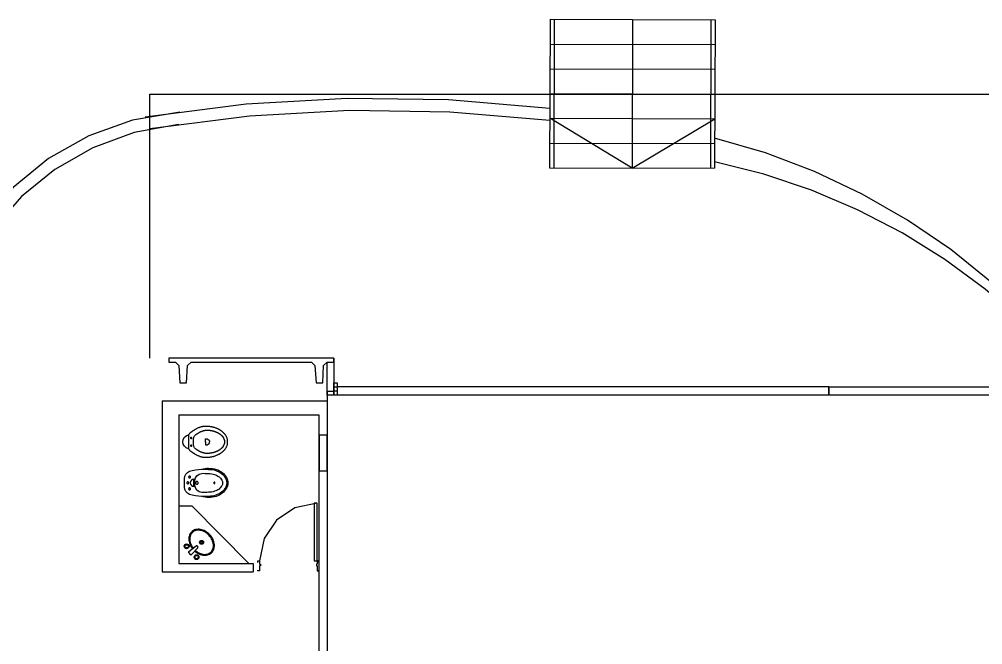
# Model space of a CAD drawing. Header units: metres. Extents: x 2 to 323, y -2 to 254.
# Drawn here: x 114.48 to 126.16, y 124.34 to 131.92 of the extents above; entities that cross this region are included whole.
import ezdxf

# ---------------------------------------------------------------- set-up
doc = ezdxf.new("R2010")
doc.units = ezdxf.units.M
doc.layers.add('REFERENCIA', color=7, linetype='Continuous')

msp = doc.modelspace()

# ---------------------------------------------------------------- linework, layer by layer
at = {"layer": 'REFERENCIA'}
for p, q in [((120.917, 131.917), (120.911, 130.117)), ((120.917, 131.917), (122.917, 131.911)), ((120.967, 131.917), (120.961, 130.117)), ((121.917, 131.914), (121.911, 130.114)), ((122.867, 131.911), (122.861, 130.111)), ((122.917, 131.911), (122.911, 130.111)), ((120.916, 131.617), (122.916, 131.611)), ((120.915, 131.317), (122.915, 131.311)), ((116.066, 131.011), (185.056, 131.011)), ((116.066, 127.811), (116.066, 131.011)), ((116.066, 127.811), (116.066, 131.011)), ((120.914, 131.017), (122.914, 131.011)), ((121.911, 130.114), (120.913, 130.717)), ((120.913, 130.717), (122.913, 130.711)), ((121.911, 130.114), (122.913, 130.711)), ((120.912, 130.417), (122.912, 130.411)), ((120.911, 130.117), (122.911, 130.111)), ((118.296, 127.811), (118.296, 127.411)), ((118.296, 127.761), (118.296, 127.361)), ((118.216, 127.411), (118.216, 125.221)), ((118.216, 127.411), (118.216, 124.151)), ((118.216, 127.411), (118.296, 127.411)), ((124.296, 127.461), (118.336, 127.461)), ((124.296, 127.461), (124.296, 127.361)), ((116.216, 127.291), (116.216, 125.221)), ((116.216, 127.291), (118.216, 127.291)), ((116.216, 127.291), (118.216, 127.291)), ((116.216, 127.291), (116.216, 125.221)), ((116.216, 127.291), (118.216, 127.291)), ((116.216, 127.291), (118.216, 127.291)), ((124.296, 127.361), (118.336, 127.361)), ((125.296, 127.361), (124.296, 127.361)), ((116.416, 127.121), (118.116, 127.121)), ((116.416, 127.121), (116.416, 125.321)), ((116.416, 127.121), (118.116, 127.121)), ((116.416, 127.121), (116.416, 125.321)), ((118.116, 127.121), (118.116, 125.221)), ((118.116, 127.121), (118.116, 124.151)), ((116.535, 126.88), (116.535, 126.711)), ((116.74, 126.795), (116.74, 126.831)), ((116.74, 126.795), (116.74, 126.76)), ((116.416, 126.021), (116.576, 126.021)), ((117.268, 125.321), (116.576, 126.021)), ((117.268, 125.321), (116.576, 126.021)), ((116.538, 125.466), (116.626, 125.533)), ((116.538, 125.466), (116.626, 125.533)), ((116.646, 125.525), (116.64, 125.533)), ((116.646, 125.525), (116.64, 125.533)), ((116.558, 125.43), (116.537, 125.452)), ((116.558, 125.43), (116.537, 125.452)), ((116.572, 125.429), (116.646, 125.511)), ((116.572, 125.429), (116.646, 125.511)), ((116.416, 125.321), (117.32, 125.321)), ((116.416, 125.321), (117.32, 125.321)), ((117.32, 125.321), (117.32, 125.221)), ((117.32, 125.321), (117.32, 125.221)), ((116.216, 125.221), (117.32, 125.221)), ((116.416, 125.221), (117.32, 125.221)), ((118.216, 125.221), (118.216, 125.201)), ((118.216, 125.221), (118.216, 125.201))]:
    msp.add_line(p, q, dxfattribs=at)
for points in [[(120.914, 130.837), (119.687, 130.94), (118.459, 130.956), (117.232, 130.886), (116.011, 130.731)], [(116.428, 130.793), (115.858, 130.694), (115.326, 130.503), (114.84, 130.228), (114.408, 129.879), (114.041, 129.463), (113.746, 128.989), (113.532, 128.466), (113.408, 127.901)], [(120.913, 130.689), (119.701, 130.792), (118.486, 130.81), (117.273, 130.742), (116.066, 130.589)], [(116.412, 130.642), (115.875, 130.543), (115.374, 130.359), (114.916, 130.098), (114.509, 129.767), (114.162, 129.374), (113.882, 128.927), (113.678, 128.433), (113.558, 127.901)], [(127.159, 127.811), (126.73, 128.287), (126.267, 128.725), (125.773, 129.125), (125.249, 129.483), (124.698, 129.799), (124.124, 130.071), (123.528, 130.297), (122.912, 130.476)], [(127.085, 127.811), (126.653, 128.246), (126.191, 128.645), (125.7, 129.005), (125.184, 129.327), (124.645, 129.607), (124.085, 129.846), (123.506, 130.041), (122.912, 130.191)], [(116.535, 126.88), (116.538, 126.885), (116.542, 126.889), (116.545, 126.893), (116.549, 126.897), (116.551, 126.9), (116.554, 126.902), (116.556, 126.905), (116.559, 126.907), (116.563, 126.911), (116.568, 126.914), (116.572, 126.918), (116.576, 126.921), (116.577, 126.922), (116.577, 126.922), (116.578, 126.922), (116.578, 126.923), (116.581, 126.925), (116.584, 126.926), (116.586, 126.928), (116.589, 126.93), (116.591, 126.932), (116.594, 126.933), (116.597, 126.935), (116.599, 126.936), (116.6, 126.937), (116.601, 126.938), (116.602, 126.938), (116.602, 126.939), (116.605, 126.94), (116.608, 126.942), (116.61, 126.943), (116.613, 126.945), (116.62, 126.949), (116.627, 126.953), (116.634, 126.957), (116.641, 126.96), (116.648, 126.964), (116.656, 126.967), (116.664, 126.97), (116.672, 126.973), (116.678, 126.976), (116.685, 126.978), (116.692, 126.98), (116.698, 126.981), (116.703, 126.983), (116.708, 126.984), (116.713, 126.984), (116.718, 126.985), (116.721, 126.985), (116.723, 126.986), (116.726, 126.986), (116.728, 126.986), (116.73, 126.986), (116.731, 126.986), (116.732, 126.986), (116.734, 126.986), (116.736, 126.986), (116.738, 126.986), (116.739, 126.987), (116.741, 126.987), (116.745, 126.987), (116.75, 126.987), (116.754, 126.987), (116.758, 126.987), (116.763, 126.986), (116.769, 126.986), (116.774, 126.986), (116.78, 126.985), (116.788, 126.984), (116.796, 126.983), (116.804, 126.982), (116.812, 126.98), (116.819, 126.979), (116.825, 126.977), (116.832, 126.976), (116.838, 126.974), (116.846, 126.972), (116.854, 126.969), (116.861, 126.966), (116.869, 126.963), (116.876, 126.961), (116.883, 126.958), (116.89, 126.955), (116.896, 126.951), (116.901, 126.949), (116.906, 126.946), (116.911, 126.944), (116.915, 126.941), (116.919, 126.938), (116.923, 126.936), (116.927, 126.933), (116.931, 126.93), (116.935, 126.927), (116.939, 126.924), (116.943, 126.921), (116.947, 126.917), (116.95, 126.914), (116.953, 126.911), (116.956, 126.909), (116.959, 126.906), (116.963, 126.902), (116.966, 126.899), (116.969, 126.895), (116.972, 126.892), (116.975, 126.888), (116.978, 126.884), (116.981, 126.879), (116.984, 126.875), (116.987, 126.869), (116.99, 126.864), (116.993, 126.858), (116.995, 126.852), (116.998, 126.845), (117, 126.839), (117.002, 126.832), (117.004, 126.826), (117.005, 126.823), (117.005, 126.82), (117.005, 126.816), (117.005, 126.813), (117.005, 126.795), (117.005, 126.778), (117.005, 126.774), (117.005, 126.771), (117.005, 126.768), (117.004, 126.765), (117.002, 126.759), (117, 126.752), (116.998, 126.746), (116.995, 126.739), (116.993, 126.733), (116.99, 126.727), (116.987, 126.722), (116.984, 126.716), (116.981, 126.711), (116.978, 126.707), (116.975, 126.703), (116.972, 126.699), (116.969, 126.695), (116.966, 126.692), (116.963, 126.689), (116.959, 126.685), (116.956, 126.682), (116.953, 126.679), (116.95, 126.677), (116.947, 126.674), (116.943, 126.67), (116.939, 126.667), (116.935, 126.664), (116.931, 126.661), (116.927, 126.658), (116.923, 126.655), (116.919, 126.653), (116.915, 126.65), (116.911, 126.647), (116.906, 126.645), (116.901, 126.642), (116.896, 126.64), (116.89, 126.636), (116.883, 126.633), (116.876, 126.63), (116.869, 126.628), (116.861, 126.625), (116.854, 126.622), (116.846, 126.619), (116.838, 126.617), (116.832, 126.615), (116.825, 126.613), (116.819, 126.612), (116.812, 126.611), (116.804, 126.609), (116.796, 126.608), (116.788, 126.607), (116.78, 126.606), (116.774, 126.605), (116.769, 126.605), (116.763, 126.605), (116.758, 126.604), (116.754, 126.604), (116.75, 126.604), (116.745, 126.604), (116.741, 126.604), (116.739, 126.604), (116.738, 126.604), (116.736, 126.604), (116.734, 126.605), (116.732, 126.605), (116.731, 126.605), (116.73, 126.605), (116.728, 126.605), (116.726, 126.605), (116.723, 126.605), (116.721, 126.606), (116.718, 126.606), (116.713, 126.607), (116.708, 126.607), (116.703, 126.608), (116.698, 126.609), (116.692, 126.611), (116.685, 126.613), (116.678, 126.615), (116.672, 126.618), (116.664, 126.621), (116.656, 126.624), (116.648, 126.627), (116.641, 126.631), (116.634, 126.634), (116.627, 126.638), (116.62, 126.642), (116.613, 126.646), (116.61, 126.648), (116.608, 126.649), (116.605, 126.651), (116.602, 126.652), (116.602, 126.653), (116.601, 126.653), (116.6, 126.654), (116.599, 126.654), (116.597, 126.656), (116.594, 126.658), (116.591, 126.659), (116.589, 126.661), (116.586, 126.663), (116.584, 126.665), (116.581, 126.666), (116.578, 126.668), (116.578, 126.669), (116.577, 126.669), (116.577, 126.669), (116.576, 126.67), (116.572, 126.673), (116.568, 126.677), (116.563, 126.68), (116.559, 126.684), (116.556, 126.686), (116.554, 126.689), (116.551, 126.691), (116.549, 126.694), (116.545, 126.698), (116.542, 126.702), (116.538, 126.706), (116.535, 126.711)], [(116.535, 126.711), (116.507, 126.722), (116.485, 126.741), (116.471, 126.766), (116.465, 126.795), (116.471, 126.825), (116.485, 126.85), (116.507, 126.869), (116.535, 126.88)], [(116.74, 126.831), (116.762, 126.831), (116.787, 126.817), (116.791, 126.805), (116.791, 126.795)], [(116.74, 126.76), (116.762, 126.76), (116.787, 126.774), (116.791, 126.786), (116.791, 126.795)], [(116.692, 126.463), (116.714, 126.464), (116.735, 126.463), (116.757, 126.463), (116.778, 126.461), (116.801, 126.46), (116.823, 126.458), (116.845, 126.454), (116.866, 126.448), (116.884, 126.441), (116.902, 126.433), (116.919, 126.423), (116.935, 126.412), (116.949, 126.4), (116.962, 126.387), (116.973, 126.372), (116.983, 126.356), (116.989, 126.343), (116.994, 126.328), (116.997, 126.313), (116.998, 126.298), (116.997, 126.283), (116.994, 126.268), (116.989, 126.253), (116.983, 126.239), (116.973, 126.224), (116.962, 126.209), (116.949, 126.196), (116.935, 126.184), (116.919, 126.172), (116.902, 126.163), (116.884, 126.155), (116.866, 126.148), (116.845, 126.142), (116.823, 126.138), (116.801, 126.135), (116.778, 126.134), (116.757, 126.133), (116.735, 126.132), (116.714, 126.132), (116.692, 126.133)], [(118.096, 126.051), (117.823, 125.996), (117.601, 125.846), (117.451, 125.623), (117.396, 125.351)], [(118.096, 126.051), (117.823, 125.996), (117.601, 125.846), (117.451, 125.623), (117.396, 125.351)], [(116.812, 125.449), (116.821, 125.458), (116.829, 125.469), (116.835, 125.48), (116.84, 125.492), (116.844, 125.506), (116.847, 125.521), (116.848, 125.536), (116.848, 125.551), (116.845, 125.567), (116.842, 125.582), (116.837, 125.597), (116.832, 125.611), (116.824, 125.627), (116.814, 125.642), (116.804, 125.656), (116.793, 125.669), (116.78, 125.681), (116.767, 125.693), (116.753, 125.703), (116.738, 125.712), (116.724, 125.72), (116.71, 125.725), (116.695, 125.73), (116.68, 125.733), (116.665, 125.735), (116.65, 125.735), (116.635, 125.734), (116.62, 125.731), (116.608, 125.727), (116.596, 125.721), (116.585, 125.715), (116.575, 125.706), (116.566, 125.697), (116.558, 125.687), (116.552, 125.675), (116.547, 125.663), (116.543, 125.649), (116.54, 125.634), (116.539, 125.619), (116.539, 125.604), (116.541, 125.589), (116.545, 125.573), (116.549, 125.559), (116.555, 125.544), (116.561, 125.533), (116.568, 125.521), (116.575, 125.511), (116.582, 125.5)], [(116.812, 125.449), (116.821, 125.458), (116.829, 125.469), (116.835, 125.48), (116.84, 125.492), (116.844, 125.506), (116.847, 125.521), (116.848, 125.536), (116.848, 125.551), (116.845, 125.567), (116.842, 125.582), (116.837, 125.597), (116.832, 125.611), (116.824, 125.627), (116.814, 125.642), (116.804, 125.656), (116.793, 125.669), (116.78, 125.681), (116.767, 125.693), (116.753, 125.703), (116.738, 125.712), (116.724, 125.72), (116.71, 125.725), (116.695, 125.73), (116.68, 125.733), (116.665, 125.735), (116.65, 125.735), (116.635, 125.734), (116.62, 125.731), (116.608, 125.727), (116.596, 125.721), (116.585, 125.715), (116.575, 125.706), (116.566, 125.697), (116.558, 125.687), (116.552, 125.675), (116.547, 125.663), (116.543, 125.649), (116.54, 125.634), (116.539, 125.619), (116.539, 125.604), (116.541, 125.589), (116.545, 125.573), (116.549, 125.559), (116.555, 125.544), (116.561, 125.533), (116.568, 125.521), (116.575, 125.511), (116.582, 125.5)], [(116.804, 125.457), (116.813, 125.465), (116.819, 125.475), (116.825, 125.485), (116.83, 125.495), (116.834, 125.509), (116.836, 125.523), (116.837, 125.536), (116.836, 125.55), (116.835, 125.565), (116.831, 125.579), (116.827, 125.593), (116.821, 125.607), (116.814, 125.621), (116.805, 125.635), (116.795, 125.649), (116.785, 125.662), (116.773, 125.673), (116.76, 125.684), (116.747, 125.694), (116.733, 125.703), (116.72, 125.709), (116.706, 125.715), (116.692, 125.719), (116.678, 125.722), (116.664, 125.724), (116.65, 125.724), (116.636, 125.723), (116.623, 125.72), (116.612, 125.717), (116.601, 125.712), (116.591, 125.706), (116.582, 125.698), (116.574, 125.69), (116.567, 125.681), (116.562, 125.671), (116.557, 125.66), (116.553, 125.646), (116.551, 125.633), (116.55, 125.619), (116.55, 125.605), (116.552, 125.59), (116.556, 125.576), (116.56, 125.562), (116.565, 125.549), (116.571, 125.538), (116.577, 125.527), (116.584, 125.517), (116.591, 125.507)], [(116.804, 125.457), (116.813, 125.465), (116.819, 125.475), (116.825, 125.485), (116.83, 125.495), (116.834, 125.509), (116.836, 125.523), (116.837, 125.536), (116.836, 125.55), (116.835, 125.565), (116.831, 125.579), (116.827, 125.593), (116.821, 125.607), (116.814, 125.621), (116.805, 125.635), (116.795, 125.649), (116.785, 125.662), (116.773, 125.673), (116.76, 125.684), (116.747, 125.694), (116.733, 125.703), (116.72, 125.709), (116.706, 125.715), (116.692, 125.719), (116.678, 125.722), (116.664, 125.724), (116.65, 125.724), (116.636, 125.723), (116.623, 125.72), (116.612, 125.717), (116.601, 125.712), (116.591, 125.706), (116.582, 125.698), (116.574, 125.69), (116.567, 125.681), (116.562, 125.671), (116.557, 125.66), (116.553, 125.646), (116.551, 125.633), (116.55, 125.619), (116.55, 125.605), (116.552, 125.59), (116.556, 125.576), (116.56, 125.562), (116.565, 125.549), (116.571, 125.538), (116.577, 125.527), (116.584, 125.517), (116.591, 125.507)], [(116.64, 125.533), (116.636, 125.535), (116.633, 125.536), (116.629, 125.535), (116.626, 125.533)], [(116.64, 125.533), (116.636, 125.535), (116.633, 125.536), (116.629, 125.535), (116.626, 125.533)], [(116.538, 125.466), (116.537, 125.465), (116.536, 125.463), (116.535, 125.461), (116.535, 125.459), (116.535, 125.457), (116.535, 125.455), (116.536, 125.453), (116.537, 125.452)], [(116.538, 125.466), (116.537, 125.465), (116.536, 125.463), (116.535, 125.461), (116.535, 125.459), (116.535, 125.457), (116.535, 125.455), (116.536, 125.453), (116.537, 125.452)], [(116.558, 125.43), (116.561, 125.428), (116.565, 125.427), (116.568, 125.427), (116.572, 125.429)], [(116.558, 125.43), (116.561, 125.428), (116.565, 125.427), (116.568, 125.427), (116.572, 125.429)], [(116.61, 125.471), (116.619, 125.463), (116.628, 125.456), (116.638, 125.449), (116.649, 125.443), (116.663, 125.436), (116.677, 125.43), (116.692, 125.425), (116.707, 125.422), (116.722, 125.42), (116.737, 125.42), (116.752, 125.421), (116.767, 125.424), (116.779, 125.428), (116.791, 125.434), (116.802, 125.441), (116.812, 125.449)], [(116.61, 125.471), (116.619, 125.463), (116.628, 125.456), (116.638, 125.449), (116.649, 125.443), (116.663, 125.436), (116.677, 125.43), (116.692, 125.425), (116.707, 125.422), (116.722, 125.42), (116.737, 125.42), (116.752, 125.421), (116.767, 125.424), (116.779, 125.428), (116.791, 125.434), (116.802, 125.441), (116.812, 125.449)], [(116.617, 125.479), (116.626, 125.472), (116.635, 125.465), (116.644, 125.458), (116.654, 125.452), (116.667, 125.446), (116.681, 125.44), (116.695, 125.436), (116.709, 125.433), (116.723, 125.431), (116.737, 125.431), (116.75, 125.432), (116.764, 125.435), (116.775, 125.439), (116.786, 125.444), (116.795, 125.45), (116.804, 125.457)], [(116.617, 125.479), (116.626, 125.472), (116.635, 125.465), (116.644, 125.458), (116.654, 125.452), (116.667, 125.446), (116.681, 125.44), (116.695, 125.436), (116.709, 125.433), (116.723, 125.431), (116.737, 125.431), (116.75, 125.432), (116.764, 125.435), (116.775, 125.439), (116.786, 125.444), (116.795, 125.45), (116.804, 125.457)], [(116.646, 125.511), (116.648, 125.514), (116.649, 125.518), (116.648, 125.522), (116.646, 125.525)], [(116.646, 125.511), (116.648, 125.514), (116.649, 125.518), (116.648, 125.522), (116.646, 125.525)], [(117.376, 125.331), (117.376, 125.351), (117.396, 125.351), (117.396, 125.311), (117.406, 125.311), (117.406, 125.291), (117.396, 125.291), (117.396, 125.231), (117.376, 125.231), (117.376, 125.241)], [(117.376, 125.331), (117.376, 125.351), (117.396, 125.351), (117.396, 125.311), (117.406, 125.311), (117.406, 125.291), (117.396, 125.291), (117.396, 125.231), (117.376, 125.231), (117.376, 125.241)], [(118.116, 125.331), (118.116, 125.351), (118.096, 125.351), (118.096, 125.311), (118.086, 125.311), (118.086, 125.291), (118.096, 125.291), (118.096, 125.231), (118.116, 125.231), (118.116, 125.241)], [(118.116, 125.331), (118.116, 125.351), (118.096, 125.351), (118.096, 125.311), (118.086, 125.311), (118.086, 125.291), (118.096, 125.291), (118.096, 125.231), (118.116, 125.231), (118.116, 125.241)]]:
    msp.add_lwpolyline(points, dxfattribs=at)
for points in [[(116.296, 127.811), (116.296, 127.761), (116.376, 127.761), (116.418, 127.721), (116.431, 127.511), (116.511, 127.511), (116.523, 127.721), (116.566, 127.761), (118.026, 127.761), (118.068, 127.721), (118.081, 127.511), (118.161, 127.511), (118.173, 127.721), (118.216, 127.761), (118.296, 127.761), (118.296, 127.811), (116.296, 127.811)], [(116.296, 127.811), (116.296, 127.761), (116.376, 127.761), (116.418, 127.721), (116.431, 127.511), (116.511, 127.511), (116.523, 127.721), (116.566, 127.761), (118.026, 127.761), (118.068, 127.721), (118.081, 127.511), (118.161, 127.511), (118.173, 127.721), (118.216, 127.761), (118.296, 127.761), (118.296, 127.811), (116.296, 127.811)], [(118.216, 127.761), (118.296, 127.761), (118.296, 127.361), (118.216, 127.361), (118.216, 127.761)], [(118.336, 127.411), (118.296, 127.411), (118.296, 127.511), (118.336, 127.511), (118.336, 127.411)], [(118.336, 127.361), (118.296, 127.361), (118.296, 127.461), (118.336, 127.461), (118.336, 127.361)], [(126.296, 127.361), (124.296, 127.361), (124.296, 127.461), (126.296, 127.461), (126.296, 127.361)], [(116.631, 126.888), (116.633, 126.89), (116.635, 126.891), (116.637, 126.893), (116.64, 126.894), (116.64, 126.894), (116.64, 126.894), (116.64, 126.894), (116.64, 126.894), (116.64, 126.894), (116.64, 126.894), (116.641, 126.895), (116.641, 126.895), (116.641, 126.895), (116.642, 126.895), (116.642, 126.896), (116.643, 126.896), (116.643, 126.896), (116.644, 126.897), (116.644, 126.897), (116.645, 126.897), (116.647, 126.898), (116.649, 126.9), (116.651, 126.901), (116.653, 126.902), (116.655, 126.904), (116.657, 126.905), (116.66, 126.906), (116.662, 126.907), (116.666, 126.909), (116.669, 126.911), (116.673, 126.913), (116.677, 126.915), (116.68, 126.916), (116.682, 126.918), (116.685, 126.919), (116.688, 126.92), (116.692, 126.922), (116.696, 126.924), (116.7, 126.925), (116.704, 126.926), (116.707, 126.928), (116.71, 126.929), (116.713, 126.93), (116.717, 126.931), (116.719, 126.932), (116.721, 126.932), (116.723, 126.933), (116.725, 126.933), (116.727, 126.933), (116.729, 126.934), (116.731, 126.934), (116.733, 126.935), (116.734, 126.935), (116.735, 126.935), (116.736, 126.935), (116.737, 126.935), (116.739, 126.935), (116.741, 126.936), (116.742, 126.936), (116.744, 126.936), (116.745, 126.936), (116.745, 126.936), (116.746, 126.936), (116.747, 126.936), (116.748, 126.936), (116.748, 126.936), (116.749, 126.936), (116.75, 126.936), (116.75, 126.936), (116.75, 126.936), (116.75, 126.936), (116.75, 126.936), (116.751, 126.936), (116.751, 126.936), (116.751, 126.936), (116.751, 126.936), (116.753, 126.936), (116.754, 126.937), (116.755, 126.937), (116.756, 126.937), (116.757, 126.937), (116.759, 126.937), (116.76, 126.937), (116.762, 126.937), (116.764, 126.937), (116.766, 126.937), (116.769, 126.937), (116.771, 126.937), (116.773, 126.936), (116.774, 126.936), (116.776, 126.936), (116.777, 126.936), (116.78, 126.936), (116.783, 126.936), (116.786, 126.936), (116.789, 126.935), (116.792, 126.935), (116.795, 126.935), (116.798, 126.934), (116.801, 126.934), (116.805, 126.933), (116.809, 126.933), (116.813, 126.932), (116.817, 126.931), (116.82, 126.931), (116.823, 126.93), (116.825, 126.929), (116.828, 126.929), (116.831, 126.928), (116.833, 126.927), (116.836, 126.927), (116.838, 126.926), (116.841, 126.925), (116.844, 126.924), (116.847, 126.923), (116.85, 126.922), (116.854, 126.921), (116.858, 126.92), (116.861, 126.918), (116.865, 126.917), (116.869, 126.915), (116.872, 126.914), (116.876, 126.913), (116.879, 126.911), (116.882, 126.91), (116.884, 126.909), (116.886, 126.908), (116.889, 126.906), (116.891, 126.905), (116.893, 126.904), (116.895, 126.903), (116.897, 126.902), (116.899, 126.901), (116.9, 126.9), (116.901, 126.899), (116.903, 126.899), (116.904, 126.898), (116.906, 126.897), (116.907, 126.896), (116.909, 126.895), (116.91, 126.894), (116.912, 126.892), (116.913, 126.891), (116.915, 126.89), (116.917, 126.889), (116.919, 126.887), (116.921, 126.886), (116.922, 126.885), (116.924, 126.883), (116.925, 126.882), (116.927, 126.881), (116.929, 126.879), (116.93, 126.878), (116.931, 126.877), (116.932, 126.876), (116.933, 126.875), (116.934, 126.874), (116.936, 126.873), (116.937, 126.872), (116.938, 126.87), (116.939, 126.869), (116.941, 126.868), (116.942, 126.867), (116.943, 126.865), (116.944, 126.864), (116.945, 126.863), (116.947, 126.861), (116.948, 126.86), (116.949, 126.859), (116.949, 126.858), (116.95, 126.857), (116.951, 126.856), (116.952, 126.854), (116.953, 126.853), (116.954, 126.851), (116.955, 126.85), (116.955, 126.849), (116.956, 126.848), (116.957, 126.846), (116.957, 126.845), (116.959, 126.842), (116.96, 126.839), (116.962, 126.836), (116.963, 126.833), (116.965, 126.829), (116.966, 126.825), (116.968, 126.821), (116.969, 126.818), (116.969, 126.817), (116.97, 126.815), (116.97, 126.814), (116.97, 126.813), (116.97, 126.795), (116.97, 126.778), (116.97, 126.777), (116.97, 126.776), (116.969, 126.774), (116.969, 126.773), (116.968, 126.769), (116.966, 126.766), (116.965, 126.762), (116.963, 126.758), (116.962, 126.755), (116.96, 126.752), (116.959, 126.749), (116.957, 126.746), (116.957, 126.745), (116.956, 126.743), (116.955, 126.742), (116.955, 126.741), (116.954, 126.739), (116.953, 126.738), (116.952, 126.737), (116.951, 126.735), (116.95, 126.734), (116.949, 126.733), (116.949, 126.732), (116.948, 126.731), (116.947, 126.73), (116.945, 126.728), (116.944, 126.727), (116.943, 126.726), (116.942, 126.724), (116.941, 126.723), (116.939, 126.722), (116.938, 126.721), (116.937, 126.719), (116.936, 126.718), (116.934, 126.717), (116.933, 126.716), (116.932, 126.715), (116.931, 126.714), (116.93, 126.713), (116.929, 126.712), (116.927, 126.71), (116.925, 126.709), (116.924, 126.708), (116.922, 126.706), (116.921, 126.705), (116.919, 126.703), (116.917, 126.702), (116.915, 126.701), (116.913, 126.7), (116.912, 126.698), (116.91, 126.697), (116.909, 126.696), (116.907, 126.695), (116.906, 126.694), (116.904, 126.693), (116.903, 126.692), (116.901, 126.691), (116.9, 126.691), (116.899, 126.69), (116.897, 126.689), (116.895, 126.688), (116.893, 126.687), (116.891, 126.686), (116.889, 126.684), (116.886, 126.683), (116.884, 126.682), (116.882, 126.681), (116.879, 126.68), (116.876, 126.678), (116.872, 126.677), (116.869, 126.675), (116.865, 126.674), (116.861, 126.673), (116.858, 126.671), (116.854, 126.67), (116.85, 126.669), (116.847, 126.668), (116.844, 126.667), (116.841, 126.666), (116.838, 126.665), (116.836, 126.664), (116.833, 126.663), (116.831, 126.663), (116.828, 126.662), (116.825, 126.662), (116.823, 126.661), (116.82, 126.66), (116.817, 126.66), (116.813, 126.659), (116.809, 126.658), (116.805, 126.658), (116.801, 126.657), (116.798, 126.657), (116.795, 126.656), (116.792, 126.656), (116.789, 126.656), (116.786, 126.655), (116.783, 126.655), (116.78, 126.655), (116.777, 126.655), (116.776, 126.655), (116.774, 126.654), (116.773, 126.654), (116.771, 126.654), (116.769, 126.654), (116.766, 126.654), (116.764, 126.654), (116.762, 126.654), (116.76, 126.654), (116.759, 126.654), (116.757, 126.654), (116.756, 126.654), (116.755, 126.654), (116.754, 126.654), (116.753, 126.654), (116.751, 126.654), (116.751, 126.654), (116.751, 126.654), (116.751, 126.654), (116.75, 126.655), (116.75, 126.655), (116.75, 126.655), (116.75, 126.655), (116.75, 126.655), (116.749, 126.655), (116.748, 126.655), (116.748, 126.655), (116.747, 126.655), (116.746, 126.655), (116.745, 126.655), (116.745, 126.655), (116.744, 126.655), (116.742, 126.655), (116.741, 126.655), (116.739, 126.655), (116.737, 126.656), (116.736, 126.656), (116.735, 126.656), (116.734, 126.656), (116.733, 126.656), (116.731, 126.657), (116.729, 126.657), (116.727, 126.657), (116.725, 126.658), (116.723, 126.658), (116.721, 126.659), (116.719, 126.659), (116.717, 126.66), (116.713, 126.661), (116.71, 126.662), (116.707, 126.663), (116.704, 126.664), (116.7, 126.666), (116.696, 126.667), (116.692, 126.669), (116.688, 126.671), (116.685, 126.672), (116.682, 126.673), (116.68, 126.674), (116.677, 126.676), (116.673, 126.678), (116.669, 126.68), (116.666, 126.682), (116.662, 126.684), (116.66, 126.685), (116.657, 126.686), (116.655, 126.687), (116.653, 126.689), (116.651, 126.69), (116.649, 126.691), (116.647, 126.692), (116.645, 126.694), (116.644, 126.694), (116.644, 126.694), (116.643, 126.695), (116.643, 126.695), (116.642, 126.695), (116.642, 126.696), (116.641, 126.696), (116.641, 126.696), (116.641, 126.696), (116.64, 126.696), (116.64, 126.697), (116.64, 126.697), (116.64, 126.697), (116.64, 126.697), (116.64, 126.697), (116.64, 126.697), (116.637, 126.698), (116.635, 126.7), (116.633, 126.701), (116.631, 126.703), (116.63, 126.703), (116.63, 126.703), (116.629, 126.704), (116.629, 126.704), (116.627, 126.705), (116.625, 126.706), (116.623, 126.708), (116.621, 126.709), (116.616, 126.713), (116.611, 126.718), (116.607, 126.724), (116.604, 126.73), (116.601, 126.738), (116.598, 126.747), (116.597, 126.756), (116.597, 126.764), (116.597, 126.795), (116.597, 126.826), (116.597, 126.835), (116.598, 126.844), (116.601, 126.853), (116.604, 126.861), (116.607, 126.867), (116.611, 126.873), (116.616, 126.878), (116.621, 126.882), (116.623, 126.883), (116.625, 126.884), (116.627, 126.886), (116.629, 126.887), (116.629, 126.887), (116.63, 126.888), (116.63, 126.888), (116.631, 126.888)], [(116.561, 126.843), (116.561, 126.84), (116.563, 126.837), (116.565, 126.836), (116.568, 126.835), (116.571, 126.836), (116.573, 126.837), (116.575, 126.84), (116.576, 126.843), (116.575, 126.846), (116.573, 126.848), (116.571, 126.849), (116.568, 126.85), (116.565, 126.849), (116.563, 126.848), (116.561, 126.846), (116.561, 126.843)], [(118.118, 126.445), (118.216, 126.445), (118.216, 126.875), (118.118, 126.875), (118.118, 126.445)], [(116.561, 126.748), (116.561, 126.745), (116.563, 126.743), (116.565, 126.741), (116.568, 126.741), (116.571, 126.741), (116.573, 126.743), (116.575, 126.745), (116.576, 126.748), (116.575, 126.751), (116.573, 126.753), (116.571, 126.755), (116.568, 126.756), (116.565, 126.755), (116.563, 126.753), (116.561, 126.751), (116.561, 126.748)], [(116.692, 126.133), (116.655, 126.136), (116.618, 126.141), (116.581, 126.148), (116.545, 126.157), (116.522, 126.172), (116.504, 126.193), (116.492, 126.217), (116.487, 126.244), (116.487, 126.352), (116.492, 126.379), (116.504, 126.403), (116.522, 126.423), (116.545, 126.438), (116.581, 126.448), (116.618, 126.455), (116.655, 126.46), (116.692, 126.463), (116.713, 126.468), (116.735, 126.472), (116.757, 126.475), (116.778, 126.475), (116.802, 126.474), (116.825, 126.472), (116.848, 126.467), (116.87, 126.461), (116.89, 126.454), (116.909, 126.445), (116.927, 126.435), (116.944, 126.423), (116.959, 126.41), (116.973, 126.396), (116.985, 126.38), (116.995, 126.363), (117.002, 126.348), (117.008, 126.332), (117.011, 126.315), (117.012, 126.298), (117.011, 126.281), (117.008, 126.264), (117.002, 126.248), (116.995, 126.233), (116.985, 126.216), (116.973, 126.2), (116.959, 126.185), (116.944, 126.172), (116.927, 126.161), (116.909, 126.15), (116.89, 126.142), (116.87, 126.134), (116.848, 126.128), (116.825, 126.124), (116.802, 126.121), (116.778, 126.12), (116.757, 126.121), (116.735, 126.123), (116.713, 126.127), (116.692, 126.133)], [(116.536, 126.369), (116.537, 126.364), (116.54, 126.36), (116.544, 126.358), (116.548, 126.357), (116.553, 126.358), (116.557, 126.36), (116.56, 126.364), (116.561, 126.369), (116.56, 126.374), (116.557, 126.378), (116.553, 126.38), (116.548, 126.381), (116.544, 126.38), (116.54, 126.378), (116.537, 126.374), (116.536, 126.369)], [(116.851, 126.4), (116.865, 126.395), (116.879, 126.388), (116.892, 126.381), (116.905, 126.372), (116.915, 126.364), (116.924, 126.354), (116.932, 126.344), (116.939, 126.332), (116.943, 126.324), (116.946, 126.316), (116.947, 126.307), (116.948, 126.298), (116.947, 126.289), (116.946, 126.28), (116.943, 126.271), (116.939, 126.263), (116.932, 126.252), (116.924, 126.241), (116.915, 126.232), (116.905, 126.223), (116.892, 126.215), (116.879, 126.207), (116.865, 126.201), (116.851, 126.196), (116.833, 126.191), (116.814, 126.187), (116.795, 126.185), (116.776, 126.184), (116.757, 126.183), (116.737, 126.182), (116.718, 126.182), (116.698, 126.183), (116.664, 126.191), (116.637, 126.21), (116.619, 126.238), (116.612, 126.273), (116.612, 126.323), (116.619, 126.357), (116.637, 126.385), (116.664, 126.405), (116.698, 126.413), (116.718, 126.414), (116.737, 126.413), (116.757, 126.413), (116.776, 126.411), (116.795, 126.411), (116.814, 126.409), (116.833, 126.405), (116.851, 126.4)], [(116.514, 126.298), (116.515, 126.293), (116.518, 126.289), (116.522, 126.287), (116.527, 126.286), (116.531, 126.287), (116.535, 126.289), (116.538, 126.293), (116.539, 126.298), (116.538, 126.303), (116.535, 126.306), (116.531, 126.309), (116.527, 126.31), (116.522, 126.309), (116.518, 126.306), (116.515, 126.303), (116.514, 126.298)], [(116.536, 126.227), (116.537, 126.222), (116.54, 126.218), (116.544, 126.215), (116.548, 126.214), (116.553, 126.215), (116.557, 126.218), (116.56, 126.222), (116.561, 126.227), (116.56, 126.231), (116.557, 126.235), (116.553, 126.238), (116.548, 126.239), (116.544, 126.238), (116.54, 126.235), (116.537, 126.231), (116.536, 126.227)], [(116.602, 126.253), (116.6, 126.264), (116.599, 126.275), (116.598, 126.287), (116.598, 126.298), (116.598, 126.309), (116.599, 126.321), (116.6, 126.332), (116.603, 126.344), (116.585, 126.34), (116.57, 126.331), (116.561, 126.316), (116.557, 126.299), (116.561, 126.281), (116.57, 126.267), (116.585, 126.257), (116.602, 126.253)], [(116.62, 126.298), (116.622, 126.291), (116.625, 126.286), (116.631, 126.282), (116.637, 126.281), (116.644, 126.282), (116.649, 126.286), (116.653, 126.291), (116.654, 126.298), (116.653, 126.304), (116.649, 126.31), (116.644, 126.314), (116.637, 126.315), (116.631, 126.314), (116.625, 126.31), (116.622, 126.304), (116.62, 126.298)], [(116.841, 126.298), (116.842, 126.295), (116.843, 126.293), (116.846, 126.291), (116.849, 126.29), (116.852, 126.291), (116.854, 126.293), (116.855, 126.295), (116.856, 126.298), (116.855, 126.301), (116.854, 126.303), (116.852, 126.305), (116.849, 126.305), (116.846, 126.305), (116.843, 126.303), (116.842, 126.301), (116.841, 126.298)], [(118.096, 125.351), (118.096, 126.051), (118.056, 126.051), (118.056, 125.351), (118.096, 125.351)], [(118.096, 125.351), (118.096, 126.051), (118.056, 126.051), (118.056, 125.351), (118.096, 125.351)], [(116.541, 125.529), (116.539, 125.518), (116.533, 125.509), (116.523, 125.502), (116.512, 125.5), (116.5, 125.502), (116.491, 125.509), (116.485, 125.518), (116.483, 125.529), (116.485, 125.541), (116.491, 125.55), (116.5, 125.556), (116.512, 125.558), (116.523, 125.556), (116.533, 125.55), (116.539, 125.541), (116.541, 125.529)], [(116.541, 125.529), (116.539, 125.518), (116.533, 125.509), (116.523, 125.502), (116.512, 125.5), (116.5, 125.502), (116.491, 125.509), (116.485, 125.518), (116.483, 125.529), (116.485, 125.541), (116.491, 125.55), (116.5, 125.556), (116.512, 125.558), (116.523, 125.556), (116.533, 125.55), (116.539, 125.541), (116.541, 125.529)], [(116.531, 125.529), (116.53, 125.522), (116.525, 125.516), (116.519, 125.511), (116.512, 125.51), (116.504, 125.511), (116.498, 125.516), (116.494, 125.522), (116.493, 125.529), (116.494, 125.537), (116.498, 125.543), (116.504, 125.547), (116.512, 125.548), (116.519, 125.547), (116.525, 125.543), (116.53, 125.537), (116.531, 125.529)], [(116.531, 125.529), (116.53, 125.522), (116.525, 125.516), (116.519, 125.511), (116.512, 125.51), (116.504, 125.511), (116.498, 125.516), (116.494, 125.522), (116.493, 125.529), (116.494, 125.537), (116.498, 125.543), (116.504, 125.547), (116.512, 125.548), (116.519, 125.547), (116.525, 125.543), (116.53, 125.537), (116.531, 125.529)], [(116.717, 125.578), (116.715, 125.568), (116.71, 125.561), (116.703, 125.556), (116.693, 125.554), (116.684, 125.556), (116.677, 125.561), (116.672, 125.568), (116.67, 125.578), (116.672, 125.587), (116.677, 125.594), (116.684, 125.599), (116.693, 125.601), (116.703, 125.599), (116.71, 125.594), (116.715, 125.587), (116.717, 125.578)], [(116.717, 125.578), (116.715, 125.568), (116.71, 125.561), (116.703, 125.556), (116.693, 125.554), (116.684, 125.556), (116.677, 125.561), (116.672, 125.568), (116.67, 125.578), (116.672, 125.587), (116.677, 125.594), (116.684, 125.599), (116.693, 125.601), (116.703, 125.599), (116.71, 125.594), (116.715, 125.587), (116.717, 125.578)], [(116.706, 125.578), (116.705, 125.573), (116.702, 125.569), (116.698, 125.566), (116.693, 125.565), (116.689, 125.566), (116.685, 125.569), (116.682, 125.573), (116.681, 125.578), (116.682, 125.583), (116.685, 125.586), (116.689, 125.589), (116.693, 125.59), (116.698, 125.589), (116.702, 125.586), (116.705, 125.583), (116.706, 125.578)], [(116.706, 125.578), (116.705, 125.573), (116.702, 125.569), (116.698, 125.566), (116.693, 125.565), (116.689, 125.566), (116.685, 125.569), (116.682, 125.573), (116.681, 125.578), (116.682, 125.583), (116.685, 125.586), (116.689, 125.589), (116.693, 125.59), (116.698, 125.589), (116.702, 125.586), (116.705, 125.583), (116.706, 125.578)], [(116.662, 125.398), (116.659, 125.387), (116.653, 125.377), (116.644, 125.371), (116.633, 125.369), (116.621, 125.371), (116.612, 125.377), (116.606, 125.387), (116.603, 125.398), (116.606, 125.41), (116.612, 125.419), (116.621, 125.425), (116.633, 125.427), (116.644, 125.425), (116.653, 125.419), (116.659, 125.41), (116.662, 125.398)], [(116.662, 125.398), (116.659, 125.387), (116.653, 125.377), (116.644, 125.371), (116.633, 125.369), (116.621, 125.371), (116.612, 125.377), (116.606, 125.387), (116.603, 125.398), (116.606, 125.41), (116.612, 125.419), (116.621, 125.425), (116.633, 125.427), (116.644, 125.425), (116.653, 125.419), (116.659, 125.41), (116.662, 125.398)], [(116.652, 125.398), (116.65, 125.391), (116.646, 125.385), (116.64, 125.38), (116.633, 125.379), (116.625, 125.38), (116.619, 125.385), (116.615, 125.391), (116.613, 125.398), (116.615, 125.406), (116.619, 125.412), (116.625, 125.416), (116.633, 125.417), (116.64, 125.416), (116.646, 125.412), (116.65, 125.406), (116.652, 125.398)], [(116.652, 125.398), (116.65, 125.391), (116.646, 125.385), (116.64, 125.38), (116.633, 125.379), (116.625, 125.38), (116.619, 125.385), (116.615, 125.391), (116.613, 125.398), (116.615, 125.406), (116.619, 125.412), (116.625, 125.416), (116.633, 125.417), (116.64, 125.416), (116.646, 125.412), (116.65, 125.406), (116.652, 125.398)]]:
    msp.add_lwpolyline(points, close=True, dxfattribs=at)

doc.saveas('drawing.dxf')
